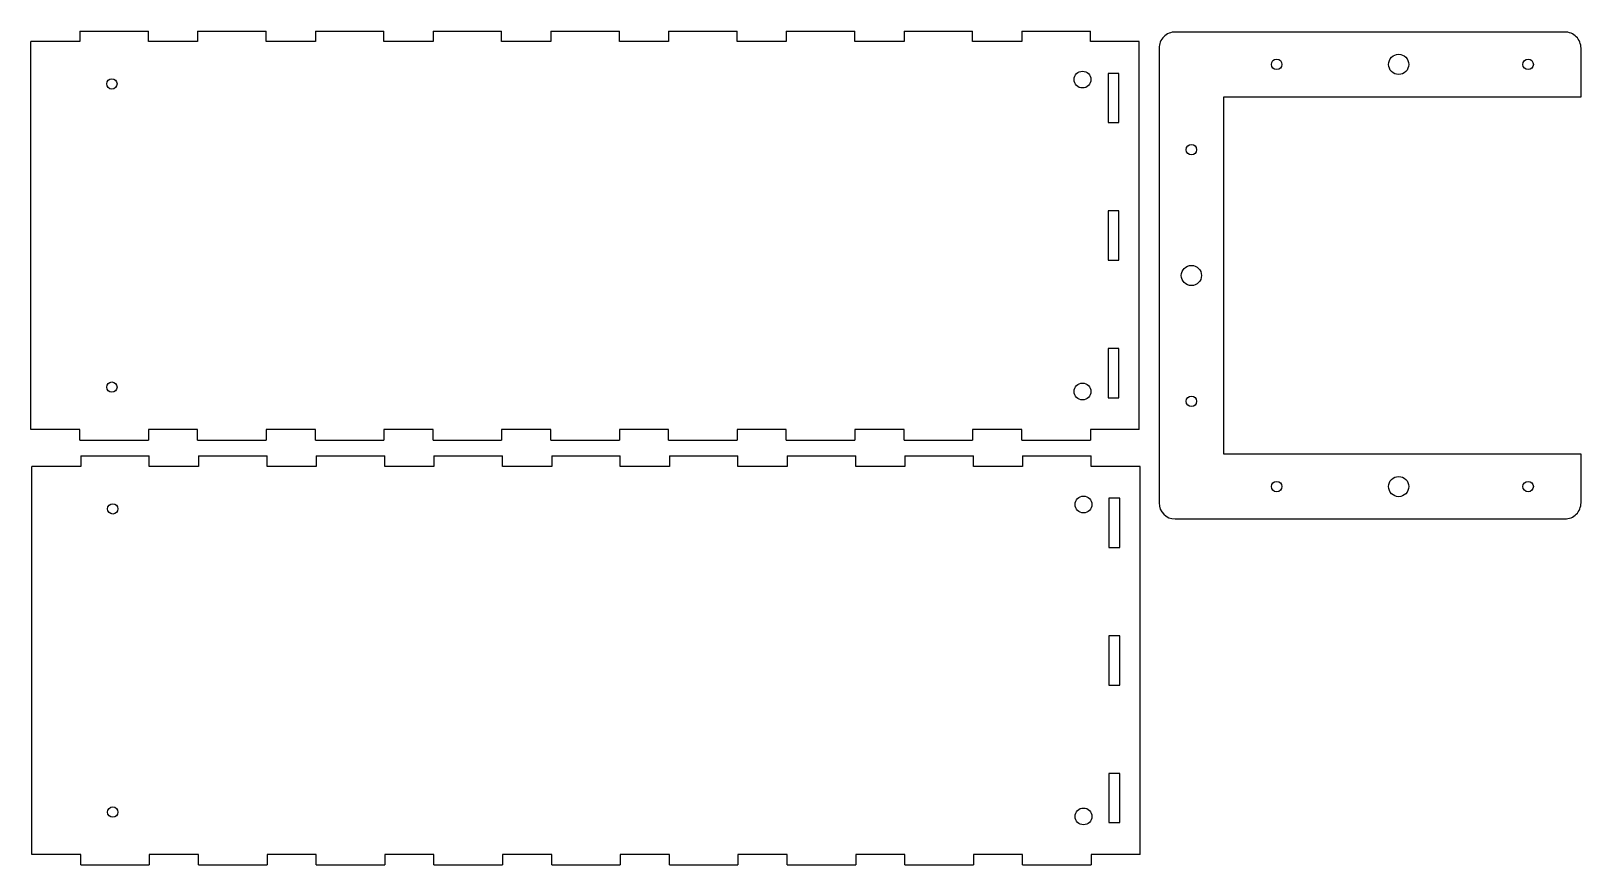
# Model space of a CAD drawing. Header units: millimetres. Extents: x -301 to 178, y -108 to 150.
import ezdxf

# ---------------------------------------------------------------- set-up
doc = ezdxf.new("R2010")
doc.units = ezdxf.units.MM
doc.header["$MEASUREMENT"] = 0
doc.layers.add('Layer 1', color=7, linetype='Continuous')

msp = doc.modelspace()

# ---------------------------------------------------------------- linework, layer by layer
at = {"layer": 'Layer 1', "lineweight": 25}
for points in [[(-286.0605, 149.6438), (-286.0605, 149.6438), (-264.8716, 149.6438), (-264.8716, 149.6438)], [(-286.0605, 149.6438), (-286.0605, 149.6438), (-286.0605, 146.3688), (-286.0605, 146.3688)], [(-264.8716, 146.3688), (-264.8716, 146.3688), (-264.8716, 149.6438), (-264.8716, 149.6438)], [(-249.6716, 149.6438), (-249.6716, 149.6438), (-228.4827, 149.6438), (-228.4827, 149.6438)], [(-249.6716, 149.6438), (-249.6716, 149.6438), (-249.6716, 146.3688), (-249.6716, 146.3688)], [(-228.4827, 146.3688), (-228.4827, 146.3688), (-228.4827, 149.6438), (-228.4827, 149.6438)], [(-213.2827, 149.6438), (-213.2827, 149.6438), (-192.0938, 149.6438), (-192.0938, 149.6438)], [(-213.2827, 149.6438), (-213.2827, 149.6438), (-213.2827, 146.3688), (-213.2827, 146.3688)], [(-192.0938, 146.3688), (-192.0938, 146.3688), (-192.0938, 149.6438), (-192.0938, 149.6438)], [(-176.8938, 149.6438), (-176.8938, 149.6438), (-155.7049, 149.6438), (-155.7049, 149.6438)], [(-176.8938, 149.6438), (-176.8938, 149.6438), (-176.8938, 146.3688), (-176.8938, 146.3688)], [(-155.7049, 146.3688), (-155.7049, 146.3688), (-155.7049, 149.6438), (-155.7049, 149.6438)], [(-140.5049, 149.6438), (-140.5049, 149.6438), (-119.3161, 149.6438), (-119.3161, 149.6438)], [(-140.5049, 149.6438), (-140.5049, 149.6438), (-140.5049, 146.3688), (-140.5049, 146.3688)], [(-119.3161, 146.3688), (-119.3161, 146.3688), (-119.3161, 149.6438), (-119.3161, 149.6438)], [(-104.1161, 149.6438), (-104.1161, 149.6438), (-82.9272, 149.6438), (-82.9272, 149.6438)], [(-104.1161, 149.6438), (-104.1161, 149.6438), (-104.1161, 146.3688), (-104.1161, 146.3688)], [(-82.9272, 146.3688), (-82.9272, 146.3688), (-82.9272, 149.6438), (-82.9272, 149.6438)], [(-67.7272, 149.6438), (-67.7272, 149.6438), (-46.5383, 149.6438), (-46.5383, 149.6438)], [(-67.7272, 149.6438), (-67.7272, 149.6438), (-67.7272, 146.3688), (-67.7272, 146.3688)], [(-46.5383, 146.3688), (-46.5383, 146.3688), (-46.5383, 149.6438), (-46.5383, 149.6438)], [(-31.3383, 149.6438), (-31.3383, 149.6438), (-10.1494, 149.6438), (-10.1494, 149.6438)], [(-31.3383, 149.6438), (-31.3383, 149.6438), (-31.3383, 146.3688), (-31.3383, 146.3688)], [(-10.1494, 146.3688), (-10.1494, 146.3688), (-10.1494, 149.6438), (-10.1494, 149.6438)], [(5.0506, 149.6438), (5.0506, 149.6438), (26.2395, 149.6438), (26.2395, 149.6438)], [(5.0506, 149.6438), (5.0506, 149.6438), (5.0506, 146.3688), (5.0506, 146.3688)], [(26.2395, 146.3688), (26.2395, 146.3688), (26.2395, 149.6438), (26.2395, 149.6438)], [(172.8856, 149.3369), (172.8856, 149.3369), (52.4716, 149.3369), (52.4716, 149.3369)], [(-286.0605, 146.3688), (-286.0605, 146.3688), (-301.1605, 146.3688), (-301.1605, 146.3688)], [(-301.1605, 26.5688), (-301.1605, 26.5688), (-301.1605, 146.3688), (-301.1605, 146.3688)], [(-249.6716, 146.3688), (-249.6716, 146.3688), (-264.8716, 146.3688), (-264.8716, 146.3688)], [(-213.2827, 146.3688), (-213.2827, 146.3688), (-228.4827, 146.3688), (-228.4827, 146.3688)], [(-176.8938, 146.3688), (-176.8938, 146.3688), (-192.0938, 146.3688), (-192.0938, 146.3688)], [(-140.5049, 146.3688), (-140.5049, 146.3688), (-155.7049, 146.3688), (-155.7049, 146.3688)], [(-104.1161, 146.3688), (-104.1161, 146.3688), (-119.3161, 146.3688), (-119.3161, 146.3688)], [(-67.7272, 146.3688), (-67.7272, 146.3688), (-82.9272, 146.3688), (-82.9272, 146.3688)], [(-31.3383, 146.3688), (-31.3383, 146.3688), (-46.5383, 146.3688), (-46.5383, 146.3688)], [(5.0506, 146.3688), (5.0506, 146.3688), (-10.1494, 146.3688), (-10.1494, 146.3688)], [(41.3395, 146.3688), (41.3395, 146.3688), (26.2395, 146.3688), (26.2395, 146.3688)], [(41.3395, 26.5688), (41.3395, 26.5688), (41.3395, 146.3688), (41.3395, 146.3688)], [(47.4716, 144.3369), (47.4716, 144.3369), (47.4716, 3.9229), (47.4716, 3.9229)], [(177.8856, 129.3369), (177.8856, 129.3369), (177.8856, 144.3369), (177.8856, 144.3369)], [(31.7145, 136.5688), (31.7145, 136.5688), (31.7145, 121.3688), (31.7145, 121.3688)], [(35.0895, 136.5688), (35.0895, 136.5688), (31.7145, 136.5688), (31.7145, 136.5688)], [(35.0895, 121.3688), (35.0895, 121.3688), (35.0895, 136.5688), (35.0895, 136.5688)], [(67.4716, 18.9229), (67.4716, 18.9229), (67.4716, 129.3369), (67.4716, 129.3369)], [(67.4716, 129.3369), (67.4716, 129.3369), (177.8856, 129.3369), (177.8856, 129.3369)], [(31.7145, 121.3688), (31.7145, 121.3688), (35.0895, 121.3688), (35.0895, 121.3688)], [(31.7145, 94.0688), (31.7145, 94.0688), (31.7145, 78.8688), (31.7145, 78.8688)], [(35.0895, 94.0688), (35.0895, 94.0688), (31.7145, 94.0688), (31.7145, 94.0688)], [(35.0895, 78.8688), (35.0895, 78.8688), (35.0895, 94.0688), (35.0895, 94.0688)], [(31.7145, 78.8688), (31.7145, 78.8688), (35.0895, 78.8688), (35.0895, 78.8688)], [(31.7145, 51.5688), (31.7145, 51.5688), (31.7145, 36.3688), (31.7145, 36.3688)], [(35.0895, 51.5688), (35.0895, 51.5688), (31.7145, 51.5688), (31.7145, 51.5688)], [(35.0895, 36.3688), (35.0895, 36.3688), (35.0895, 51.5688), (35.0895, 51.5688)], [(31.7145, 36.3688), (31.7145, 36.3688), (35.0895, 36.3688), (35.0895, 36.3688)], [(-286.0605, 26.5688), (-286.0605, 26.5688), (-301.1605, 26.5688), (-301.1605, 26.5688)], [(-286.0605, 23.2938), (-286.0605, 23.2938), (-286.0605, 26.5688), (-286.0605, 26.5688)], [(-264.8716, 26.5688), (-264.8716, 26.5688), (-264.8716, 23.2938), (-264.8716, 23.2938)], [(-249.6716, 26.5688), (-249.6716, 26.5688), (-264.8716, 26.5688), (-264.8716, 26.5688)], [(-249.6716, 23.2938), (-249.6716, 23.2938), (-249.6716, 26.5688), (-249.6716, 26.5688)], [(-228.4827, 26.5688), (-228.4827, 26.5688), (-228.4827, 23.2938), (-228.4827, 23.2938)], [(-213.2827, 26.5688), (-213.2827, 26.5688), (-228.4827, 26.5688), (-228.4827, 26.5688)], [(-213.2827, 23.2938), (-213.2827, 23.2938), (-213.2827, 26.5688), (-213.2827, 26.5688)], [(-192.0938, 26.5688), (-192.0938, 26.5688), (-192.0938, 23.2938), (-192.0938, 23.2938)], [(-176.8938, 26.5688), (-176.8938, 26.5688), (-192.0938, 26.5688), (-192.0938, 26.5688)], [(-176.8938, 23.2938), (-176.8938, 23.2938), (-176.8938, 26.5688), (-176.8938, 26.5688)], [(-155.7049, 26.5688), (-155.7049, 26.5688), (-155.7049, 23.2938), (-155.7049, 23.2938)], [(-140.5049, 26.5688), (-140.5049, 26.5688), (-155.7049, 26.5688), (-155.7049, 26.5688)], [(-140.5049, 23.2938), (-140.5049, 23.2938), (-140.5049, 26.5688), (-140.5049, 26.5688)], [(-119.3161, 26.5688), (-119.3161, 26.5688), (-119.3161, 23.2938), (-119.3161, 23.2938)], [(-104.1161, 26.5688), (-104.1161, 26.5688), (-119.3161, 26.5688), (-119.3161, 26.5688)], [(-104.1161, 23.2938), (-104.1161, 23.2938), (-104.1161, 26.5688), (-104.1161, 26.5688)], [(-82.9272, 26.5688), (-82.9272, 26.5688), (-82.9272, 23.2938), (-82.9272, 23.2938)], [(-67.7272, 26.5688), (-67.7272, 26.5688), (-82.9272, 26.5688), (-82.9272, 26.5688)], [(-67.7272, 23.2938), (-67.7272, 23.2938), (-67.7272, 26.5688), (-67.7272, 26.5688)], [(-46.5383, 26.5688), (-46.5383, 26.5688), (-46.5383, 23.2938), (-46.5383, 23.2938)], [(-31.3383, 26.5688), (-31.3383, 26.5688), (-46.5383, 26.5688), (-46.5383, 26.5688)], [(-31.3383, 23.2938), (-31.3383, 23.2938), (-31.3383, 26.5688), (-31.3383, 26.5688)], [(-10.1494, 26.5688), (-10.1494, 26.5688), (-10.1494, 23.2938), (-10.1494, 23.2938)], [(5.0506, 26.5688), (5.0506, 26.5688), (-10.1494, 26.5688), (-10.1494, 26.5688)], [(5.0506, 23.2938), (5.0506, 23.2938), (5.0506, 26.5688), (5.0506, 26.5688)], [(26.2395, 26.5688), (26.2395, 26.5688), (26.2395, 23.2938), (26.2395, 23.2938)], [(41.3395, 26.5688), (41.3395, 26.5688), (26.2395, 26.5688), (26.2395, 26.5688)], [(-286.0605, 23.2938), (-286.0605, 23.2938), (-264.8716, 23.2938), (-264.8716, 23.2938)], [(-249.6716, 23.2938), (-249.6716, 23.2938), (-228.4827, 23.2938), (-228.4827, 23.2938)], [(-213.2827, 23.2938), (-213.2827, 23.2938), (-192.0938, 23.2938), (-192.0938, 23.2938)], [(-176.8938, 23.2938), (-176.8938, 23.2938), (-155.7049, 23.2938), (-155.7049, 23.2938)], [(-140.5049, 23.2938), (-140.5049, 23.2938), (-119.3161, 23.2938), (-119.3161, 23.2938)], [(-104.1161, 23.2938), (-104.1161, 23.2938), (-82.9272, 23.2938), (-82.9272, 23.2938)], [(-67.7272, 23.2938), (-67.7272, 23.2938), (-46.5383, 23.2938), (-46.5383, 23.2938)], [(-31.3383, 23.2938), (-31.3383, 23.2938), (-10.1494, 23.2938), (-10.1494, 23.2938)], [(5.0506, 23.2938), (5.0506, 23.2938), (26.2395, 23.2938), (26.2395, 23.2938)], [(-285.7917, 15.1217), (-285.7917, 15.1217), (-300.8917, 15.1217), (-300.8917, 15.1217)], [(-300.8917, -104.6783), (-300.8917, -104.6783), (-300.8917, 15.1217), (-300.8917, 15.1217)], [(-285.7917, 18.3967), (-285.7917, 18.3967), (-264.6028, 18.3967), (-264.6028, 18.3967)], [(-285.7917, 18.3967), (-285.7917, 18.3967), (-285.7917, 15.1217), (-285.7917, 15.1217)], [(-264.6028, 15.1217), (-264.6028, 15.1217), (-264.6028, 18.3967), (-264.6028, 18.3967)], [(-249.4028, 15.1217), (-249.4028, 15.1217), (-264.6028, 15.1217), (-264.6028, 15.1217)], [(-249.4028, 18.3967), (-249.4028, 18.3967), (-228.2139, 18.3967), (-228.2139, 18.3967)], [(-249.4028, 18.3967), (-249.4028, 18.3967), (-249.4028, 15.1217), (-249.4028, 15.1217)], [(-228.2139, 15.1217), (-228.2139, 15.1217), (-228.2139, 18.3967), (-228.2139, 18.3967)], [(-213.0139, 15.1217), (-213.0139, 15.1217), (-228.2139, 15.1217), (-228.2139, 15.1217)], [(-213.0139, 18.3967), (-213.0139, 18.3967), (-191.825, 18.3967), (-191.825, 18.3967)], [(-213.0139, 18.3967), (-213.0139, 18.3967), (-213.0139, 15.1217), (-213.0139, 15.1217)], [(-191.825, 15.1217), (-191.825, 15.1217), (-191.825, 18.3967), (-191.825, 18.3967)], [(-176.625, 15.1217), (-176.625, 15.1217), (-191.825, 15.1217), (-191.825, 15.1217)], [(-176.625, 18.3967), (-176.625, 18.3967), (-155.4361, 18.3967), (-155.4361, 18.3967)], [(-176.625, 18.3967), (-176.625, 18.3967), (-176.625, 15.1217), (-176.625, 15.1217)], [(-155.4361, 15.1217), (-155.4361, 15.1217), (-155.4361, 18.3967), (-155.4361, 18.3967)], [(-140.2361, 15.1217), (-140.2361, 15.1217), (-155.4361, 15.1217), (-155.4361, 15.1217)], [(-140.2361, 18.3967), (-140.2361, 18.3967), (-119.0473, 18.3967), (-119.0473, 18.3967)], [(-140.2361, 18.3967), (-140.2361, 18.3967), (-140.2361, 15.1217), (-140.2361, 15.1217)], [(-119.0473, 15.1217), (-119.0473, 15.1217), (-119.0473, 18.3967), (-119.0473, 18.3967)], [(-103.8473, 15.1217), (-103.8473, 15.1217), (-119.0473, 15.1217), (-119.0473, 15.1217)], [(-103.8473, 18.3967), (-103.8473, 18.3967), (-82.6584, 18.3967), (-82.6584, 18.3967)], [(-103.8473, 18.3967), (-103.8473, 18.3967), (-103.8473, 15.1217), (-103.8473, 15.1217)], [(-82.6584, 15.1217), (-82.6584, 15.1217), (-82.6584, 18.3967), (-82.6584, 18.3967)], [(-67.4584, 15.1217), (-67.4584, 15.1217), (-82.6584, 15.1217), (-82.6584, 15.1217)], [(-67.4584, 18.3967), (-67.4584, 18.3967), (-46.2695, 18.3967), (-46.2695, 18.3967)], [(-67.4584, 18.3967), (-67.4584, 18.3967), (-67.4584, 15.1217), (-67.4584, 15.1217)], [(-46.2695, 15.1217), (-46.2695, 15.1217), (-46.2695, 18.3967), (-46.2695, 18.3967)], [(-31.0695, 15.1217), (-31.0695, 15.1217), (-46.2695, 15.1217), (-46.2695, 15.1217)], [(-31.0695, 18.3967), (-31.0695, 18.3967), (-9.8806, 18.3967), (-9.8806, 18.3967)], [(-31.0695, 18.3967), (-31.0695, 18.3967), (-31.0695, 15.1217), (-31.0695, 15.1217)], [(-9.8806, 15.1217), (-9.8806, 15.1217), (-9.8806, 18.3967), (-9.8806, 18.3967)], [(5.3194, 15.1217), (5.3194, 15.1217), (-9.8806, 15.1217), (-9.8806, 15.1217)], [(5.3194, 18.3967), (5.3194, 18.3967), (26.5083, 18.3967), (26.5083, 18.3967)], [(5.3194, 18.3967), (5.3194, 18.3967), (5.3194, 15.1217), (5.3194, 15.1217)], [(26.5083, 15.1217), (26.5083, 15.1217), (26.5083, 18.3967), (26.5083, 18.3967)], [(41.6083, 15.1217), (41.6083, 15.1217), (26.5083, 15.1217), (26.5083, 15.1217)], [(41.6083, -104.6783), (41.6083, -104.6783), (41.6083, 15.1217), (41.6083, 15.1217)], [(177.8856, 18.9229), (177.8856, 18.9229), (67.4716, 18.9229), (67.4716, 18.9229)], [(177.8856, 3.9229), (177.8856, 3.9229), (177.8856, 18.9229), (177.8856, 18.9229)], [(31.9833, 5.3217), (31.9833, 5.3217), (31.9833, -9.8783), (31.9833, -9.8783)], [(35.3583, 5.3217), (35.3583, 5.3217), (31.9833, 5.3217), (31.9833, 5.3217)], [(35.3583, -9.8783), (35.3583, -9.8783), (35.3583, 5.3217), (35.3583, 5.3217)], [(47.4716, 3.9229), (47.4716, 1.1615), (49.7102, -1.0771), (52.4716, -1.0771)], [(52.4716, -1.0771), (52.4716, -1.0771), (172.8856, -1.0771), (172.8856, -1.0771)], [(31.9833, -9.8783), (31.9833, -9.8783), (35.3583, -9.8783), (35.3583, -9.8783)], [(31.9833, -37.1783), (31.9833, -37.1783), (31.9833, -52.3783), (31.9833, -52.3783)], [(35.3583, -37.1783), (35.3583, -37.1783), (31.9833, -37.1783), (31.9833, -37.1783)], [(35.3583, -52.3783), (35.3583, -52.3783), (35.3583, -37.1783), (35.3583, -37.1783)], [(31.9833, -52.3783), (31.9833, -52.3783), (35.3583, -52.3783), (35.3583, -52.3783)], [(31.9833, -79.6783), (31.9833, -79.6783), (31.9833, -94.8783), (31.9833, -94.8783)], [(35.3583, -79.6783), (35.3583, -79.6783), (31.9833, -79.6783), (31.9833, -79.6783)], [(35.3583, -94.8783), (35.3583, -94.8783), (35.3583, -79.6783), (35.3583, -79.6783)], [(31.9833, -94.8783), (31.9833, -94.8783), (35.3583, -94.8783), (35.3583, -94.8783)], [(-285.7917, -104.6783), (-285.7917, -104.6783), (-300.8917, -104.6783), (-300.8917, -104.6783)], [(-285.7917, -107.9533), (-285.7917, -107.9533), (-285.7917, -104.6783), (-285.7917, -104.6783)], [(-264.6028, -104.6783), (-264.6028, -104.6783), (-264.6028, -107.9533), (-264.6028, -107.9533)], [(-249.4028, -104.6783), (-249.4028, -104.6783), (-264.6028, -104.6783), (-264.6028, -104.6783)], [(-249.4028, -107.9533), (-249.4028, -107.9533), (-249.4028, -104.6783), (-249.4028, -104.6783)], [(-228.2139, -104.6783), (-228.2139, -104.6783), (-228.2139, -107.9533), (-228.2139, -107.9533)], [(-213.0139, -104.6783), (-213.0139, -104.6783), (-228.2139, -104.6783), (-228.2139, -104.6783)], [(-213.0139, -107.9533), (-213.0139, -107.9533), (-213.0139, -104.6783), (-213.0139, -104.6783)], [(-191.825, -104.6783), (-191.825, -104.6783), (-191.825, -107.9533), (-191.825, -107.9533)], [(-176.625, -104.6783), (-176.625, -104.6783), (-191.825, -104.6783), (-191.825, -104.6783)], [(-176.625, -107.9533), (-176.625, -107.9533), (-176.625, -104.6783), (-176.625, -104.6783)], [(-155.4361, -104.6783), (-155.4361, -104.6783), (-155.4361, -107.9533), (-155.4361, -107.9533)], [(-140.2361, -104.6783), (-140.2361, -104.6783), (-155.4361, -104.6783), (-155.4361, -104.6783)], [(-140.2361, -107.9533), (-140.2361, -107.9533), (-140.2361, -104.6783), (-140.2361, -104.6783)], [(-119.0473, -104.6783), (-119.0473, -104.6783), (-119.0473, -107.9533), (-119.0473, -107.9533)], [(-103.8473, -104.6783), (-103.8473, -104.6783), (-119.0473, -104.6783), (-119.0473, -104.6783)], [(-103.8473, -107.9533), (-103.8473, -107.9533), (-103.8473, -104.6783), (-103.8473, -104.6783)], [(-82.6584, -104.6783), (-82.6584, -104.6783), (-82.6584, -107.9533), (-82.6584, -107.9533)], [(-67.4584, -104.6783), (-67.4584, -104.6783), (-82.6584, -104.6783), (-82.6584, -104.6783)], [(-67.4584, -107.9533), (-67.4584, -107.9533), (-67.4584, -104.6783), (-67.4584, -104.6783)], [(-46.2695, -104.6783), (-46.2695, -104.6783), (-46.2695, -107.9533), (-46.2695, -107.9533)], [(-31.0695, -104.6783), (-31.0695, -104.6783), (-46.2695, -104.6783), (-46.2695, -104.6783)], [(-31.0695, -107.9533), (-31.0695, -107.9533), (-31.0695, -104.6783), (-31.0695, -104.6783)], [(-9.8806, -104.6783), (-9.8806, -104.6783), (-9.8806, -107.9533), (-9.8806, -107.9533)], [(5.3194, -104.6783), (5.3194, -104.6783), (-9.8806, -104.6783), (-9.8806, -104.6783)], [(5.3194, -107.9533), (5.3194, -107.9533), (5.3194, -104.6783), (5.3194, -104.6783)], [(26.5083, -104.6783), (26.5083, -104.6783), (26.5083, -107.9533), (26.5083, -107.9533)], [(41.6083, -104.6783), (41.6083, -104.6783), (26.5083, -104.6783), (26.5083, -104.6783)], [(-285.7917, -107.9533), (-285.7917, -107.9533), (-264.6028, -107.9533), (-264.6028, -107.9533)], [(-249.4028, -107.9533), (-249.4028, -107.9533), (-228.2139, -107.9533), (-228.2139, -107.9533)], [(-213.0139, -107.9533), (-213.0139, -107.9533), (-191.825, -107.9533), (-191.825, -107.9533)], [(-176.625, -107.9533), (-176.625, -107.9533), (-155.4361, -107.9533), (-155.4361, -107.9533)], [(-140.2361, -107.9533), (-140.2361, -107.9533), (-119.0473, -107.9533), (-119.0473, -107.9533)], [(-103.8473, -107.9533), (-103.8473, -107.9533), (-82.6584, -107.9533), (-82.6584, -107.9533)], [(-67.4584, -107.9533), (-67.4584, -107.9533), (-46.2695, -107.9533), (-46.2695, -107.9533)], [(-31.0695, -107.9533), (-31.0695, -107.9533), (-9.8806, -107.9533), (-9.8806, -107.9533)], [(5.3194, -107.9533), (5.3194, -107.9533), (26.5083, -107.9533), (26.5083, -107.9533)]]:
    msp.add_open_spline(points, degree=3, dxfattribs=at)
for points, knots in [([(52.4716, 149.3369), (51.1455, 149.3369), (49.8737, 148.8101), (48.9361, 147.8724), (48.9361, 147.8724), (47.9984, 146.9348), (47.4716, 145.663), (47.4716, 144.3369)], [0, 0, 0, 0, 0.33333333, 0.33333333, 0.33333333, 0.33333333, 1, 1, 1, 1]), ([(177.8856, 144.3369), (177.8856, 145.663), (177.3588, 146.9348), (176.4211, 147.8724), (176.4211, 147.8724), (175.4834, 148.8101), (174.2117, 149.3369), (172.8856, 149.3369)], [0, 0, 0, 0, 0.33333333, 0.33333333, 0.33333333, 0.33333333, 1, 1, 1, 1]), ([(83.8216, 137.7119), (84.7191, 137.7119), (85.4466, 138.4394), (85.4466, 139.3369), (85.4466, 139.3369), (85.4466, 140.2344), (84.7191, 140.9619), (83.8216, 140.9619), (83.8216, 140.9619), (82.9241, 140.9619), (82.1966, 140.2344), (82.1966, 139.3369), (82.1966, 139.3369), (82.1966, 138.4394), (82.9241, 137.7119), (83.8216, 137.7119)], [0, 0, 0, 0, 0.2, 0.2, 0.2, 0.2, 0.4, 0.4, 0.4, 0.4, 0.6, 0.6, 0.6, 0.6, 1, 1, 1, 1]), ([(121.5356, 136.2119), (123.2615, 136.2119), (124.6606, 137.611), (124.6606, 139.3369), (124.6606, 139.3369), (124.6606, 141.0628), (123.2615, 142.4619), (121.5356, 142.4619), (121.5356, 142.4619), (119.8097, 142.4619), (118.4106, 141.0628), (118.4106, 139.3369), (118.4106, 139.3369), (118.4106, 137.611), (119.8097, 136.2119), (121.5356, 136.2119)], [0, 0, 0, 0, 0.2, 0.2, 0.2, 0.2, 0.4, 0.4, 0.4, 0.4, 0.6, 0.6, 0.6, 0.6, 1, 1, 1, 1]), ([(161.5356, 137.7119), (162.4331, 137.7119), (163.1606, 138.4394), (163.1606, 139.3369), (163.1606, 139.3369), (163.1606, 140.2344), (162.4331, 140.9619), (161.5356, 140.9619), (161.5356, 140.9619), (160.6381, 140.9619), (159.9106, 140.2344), (159.9106, 139.3369), (159.9106, 139.3369), (159.9106, 138.4394), (160.6381, 137.7119), (161.5356, 137.7119)], [0, 0, 0, 0, 0.2, 0.2, 0.2, 0.2, 0.4, 0.4, 0.4, 0.4, 0.6, 0.6, 0.6, 0.6, 1, 1, 1, 1]), ([(-274.5605, 133.2938), (-274.5605, 134.1775), (-275.2768, 134.8938), (-276.1605, 134.8938), (-276.1605, 134.8938), (-277.0442, 134.8938), (-277.7605, 134.1775), (-277.7605, 133.2938), (-277.7605, 133.2938), (-277.7605, 132.4101), (-277.0442, 131.6938), (-276.1605, 131.6938), (-276.1605, 131.6938), (-275.2769, 131.6938), (-274.5605, 132.4101), (-274.5605, 133.2938)], [0, 0, 0, 0, 0.2, 0.2, 0.2, 0.2, 0.4, 0.4, 0.4, 0.4, 0.6, 0.6, 0.6, 0.6, 1, 1, 1, 1]), ([(26.4395, 134.6438), (26.4395, 136.0797), (25.2754, 137.2438), (23.8395, 137.2438), (23.8395, 137.2438), (22.4036, 137.2438), (21.2395, 136.0797), (21.2395, 134.6438), (21.2395, 134.6438), (21.2395, 133.2079), (22.4036, 132.0438), (23.8395, 132.0438), (23.8395, 132.0438), (25.2754, 132.0438), (26.4395, 133.2078), (26.4395, 134.6438)], [0, 0, 0, 0, 0.2, 0.2, 0.2, 0.2, 0.4, 0.4, 0.4, 0.4, 0.6, 0.6, 0.6, 0.6, 1, 1, 1, 1]), ([(57.4716, 111.3619), (58.3691, 111.3619), (59.0966, 112.0894), (59.0966, 112.9869), (59.0966, 112.9869), (59.0966, 113.8844), (58.3691, 114.6119), (57.4716, 114.6119), (57.4716, 114.6119), (56.5741, 114.6119), (55.8466, 113.8844), (55.8466, 112.9869), (55.8466, 112.9869), (55.8466, 112.0894), (56.5741, 111.3619), (57.4716, 111.3619)], [0, 0, 0, 0, 0.2, 0.2, 0.2, 0.2, 0.4, 0.4, 0.4, 0.4, 0.6, 0.6, 0.6, 0.6, 1, 1, 1, 1]), ([(57.4716, 71.0049), (59.1975, 71.0049), (60.5966, 72.404), (60.5966, 74.1299), (60.5966, 74.1299), (60.5966, 75.8558), (59.1975, 77.2549), (57.4716, 77.2549), (57.4716, 77.2549), (55.7457, 77.2549), (54.3466, 75.8558), (54.3466, 74.1299), (54.3466, 74.1299), (54.3466, 72.404), (55.7457, 71.0049), (57.4716, 71.0049)], [0, 0, 0, 0, 0.2, 0.2, 0.2, 0.2, 0.4, 0.4, 0.4, 0.4, 0.6, 0.6, 0.6, 0.6, 1, 1, 1, 1]), ([(-274.5605, 39.6438), (-274.5605, 40.5275), (-275.2768, 41.2438), (-276.1605, 41.2438), (-276.1605, 41.2438), (-277.0442, 41.2438), (-277.7605, 40.5275), (-277.7605, 39.6438), (-277.7605, 39.6438), (-277.7605, 38.7601), (-277.0442, 38.0438), (-276.1605, 38.0438), (-276.1605, 38.0438), (-275.2769, 38.0438), (-274.5605, 38.7601), (-274.5605, 39.6438)], [0, 0, 0, 0, 0.2, 0.2, 0.2, 0.2, 0.4, 0.4, 0.4, 0.4, 0.6, 0.6, 0.6, 0.6, 1, 1, 1, 1]), ([(26.4395, 38.2938), (26.4395, 39.7297), (25.2754, 40.8938), (23.8395, 40.8938), (23.8395, 40.8938), (22.4036, 40.8938), (21.2395, 39.7297), (21.2395, 38.2938), (21.2395, 38.2938), (21.2395, 36.8579), (22.4036, 35.6938), (23.8395, 35.6938), (23.8395, 35.6938), (25.2754, 35.6938), (26.4395, 36.8578), (26.4395, 38.2938)], [0, 0, 0, 0, 0.2, 0.2, 0.2, 0.2, 0.4, 0.4, 0.4, 0.4, 0.6, 0.6, 0.6, 0.6, 1, 1, 1, 1]), ([(57.4716, 33.6479), (58.3691, 33.6479), (59.0966, 34.3754), (59.0966, 35.2729), (59.0966, 35.2729), (59.0966, 36.1704), (58.3691, 36.8979), (57.4716, 36.8979), (57.4716, 36.8979), (56.5741, 36.8979), (55.8466, 36.1704), (55.8466, 35.2729), (55.8466, 35.2729), (55.8466, 34.3754), (56.5741, 33.6479), (57.4716, 33.6479)], [0, 0, 0, 0, 0.2, 0.2, 0.2, 0.2, 0.4, 0.4, 0.4, 0.4, 0.6, 0.6, 0.6, 0.6, 1, 1, 1, 1]), ([(83.8216, 7.2979), (84.7191, 7.2979), (85.4466, 8.0254), (85.4466, 8.9229), (85.4466, 8.9229), (85.4466, 9.8204), (84.7191, 10.5479), (83.8216, 10.5479), (83.8216, 10.5479), (82.9241, 10.5479), (82.1966, 9.8204), (82.1966, 8.9229), (82.1966, 8.9229), (82.1966, 8.0254), (82.9241, 7.2979), (83.8216, 7.2979)], [0, 0, 0, 0, 0.2, 0.2, 0.2, 0.2, 0.4, 0.4, 0.4, 0.4, 0.6, 0.6, 0.6, 0.6, 1, 1, 1, 1]), ([(121.5356, 5.7979), (123.2615, 5.7979), (124.6606, 7.197), (124.6606, 8.9229), (124.6606, 8.9229), (124.6606, 10.6488), (123.2615, 12.0479), (121.5356, 12.0479), (121.5356, 12.0479), (119.8097, 12.0479), (118.4106, 10.6488), (118.4106, 8.9229), (118.4106, 8.9229), (118.4106, 7.197), (119.8097, 5.7979), (121.5356, 5.7979)], [0, 0, 0, 0, 0.2, 0.2, 0.2, 0.2, 0.4, 0.4, 0.4, 0.4, 0.6, 0.6, 0.6, 0.6, 1, 1, 1, 1]), ([(161.5356, 7.2979), (162.4331, 7.2979), (163.1606, 8.0254), (163.1606, 8.9229), (163.1606, 8.9229), (163.1606, 9.8204), (162.4331, 10.5479), (161.5356, 10.5479), (161.5356, 10.5479), (160.6381, 10.5479), (159.9106, 9.8204), (159.9106, 8.9229), (159.9106, 8.9229), (159.9106, 8.0254), (160.6381, 7.2979), (161.5356, 7.2979)], [0, 0, 0, 0, 0.2, 0.2, 0.2, 0.2, 0.4, 0.4, 0.4, 0.4, 0.6, 0.6, 0.6, 0.6, 1, 1, 1, 1]), ([(26.7083, 3.3967), (26.7083, 4.8326), (25.5442, 5.9967), (24.1083, 5.9967), (24.1083, 5.9967), (22.6724, 5.9967), (21.5083, 4.8326), (21.5083, 3.3967), (21.5083, 3.3967), (21.5083, 1.9608), (22.6724, 0.7967), (24.1083, 0.7967), (24.1083, 0.7967), (25.5442, 0.7967), (26.7083, 1.9607), (26.7083, 3.3967)], [0, 0, 0, 0, 0.2, 0.2, 0.2, 0.2, 0.4, 0.4, 0.4, 0.4, 0.6, 0.6, 0.6, 0.6, 1, 1, 1, 1]), ([(-274.2917, 2.0467), (-274.2917, 2.9304), (-275.008, 3.6467), (-275.8917, 3.6467), (-275.8917, 3.6467), (-276.7754, 3.6467), (-277.4917, 2.9304), (-277.4917, 2.0467), (-277.4917, 2.0467), (-277.4917, 1.163), (-276.7754, 0.4467), (-275.8917, 0.4467), (-275.8917, 0.4467), (-275.0081, 0.4467), (-274.2917, 1.163), (-274.2917, 2.0467)], [0, 0, 0, 0, 0.2, 0.2, 0.2, 0.2, 0.4, 0.4, 0.4, 0.4, 0.6, 0.6, 0.6, 0.6, 1, 1, 1, 1]), ([(172.8856, -1.0771), (174.2117, -1.0771), (175.4834, -0.5503), (176.4211, 0.3874), (176.4211, 0.3874), (177.3588, 1.325), (177.8856, 2.5968), (177.8856, 3.9229)], [0, 0, 0, 0, 0.33333333, 0.33333333, 0.33333333, 0.33333333, 1, 1, 1, 1]), ([(-274.2917, -91.6033), (-274.2917, -90.7196), (-275.008, -90.0033), (-275.8917, -90.0033), (-275.8917, -90.0033), (-276.7754, -90.0033), (-277.4917, -90.7196), (-277.4917, -91.6033), (-277.4917, -91.6033), (-277.4917, -92.487), (-276.7754, -93.2033), (-275.8917, -93.2033), (-275.8917, -93.2033), (-275.0081, -93.2033), (-274.2917, -92.487), (-274.2917, -91.6033)], [0, 0, 0, 0, 0.2, 0.2, 0.2, 0.2, 0.4, 0.4, 0.4, 0.4, 0.6, 0.6, 0.6, 0.6, 1, 1, 1, 1]), ([(26.7083, -92.9533), (26.7083, -91.5174), (25.5442, -90.3533), (24.1083, -90.3533), (24.1083, -90.3533), (22.6724, -90.3533), (21.5083, -91.5174), (21.5083, -92.9533), (21.5083, -92.9533), (21.5083, -94.3892), (22.6724, -95.5533), (24.1083, -95.5533), (24.1083, -95.5533), (25.5442, -95.5533), (26.7083, -94.3893), (26.7083, -92.9533)], [0, 0, 0, 0, 0.2, 0.2, 0.2, 0.2, 0.4, 0.4, 0.4, 0.4, 0.6, 0.6, 0.6, 0.6, 1, 1, 1, 1])]:
    msp.add_open_spline(points, degree=3, knots=knots, dxfattribs=at)

doc.saveas('drawing.dxf')
